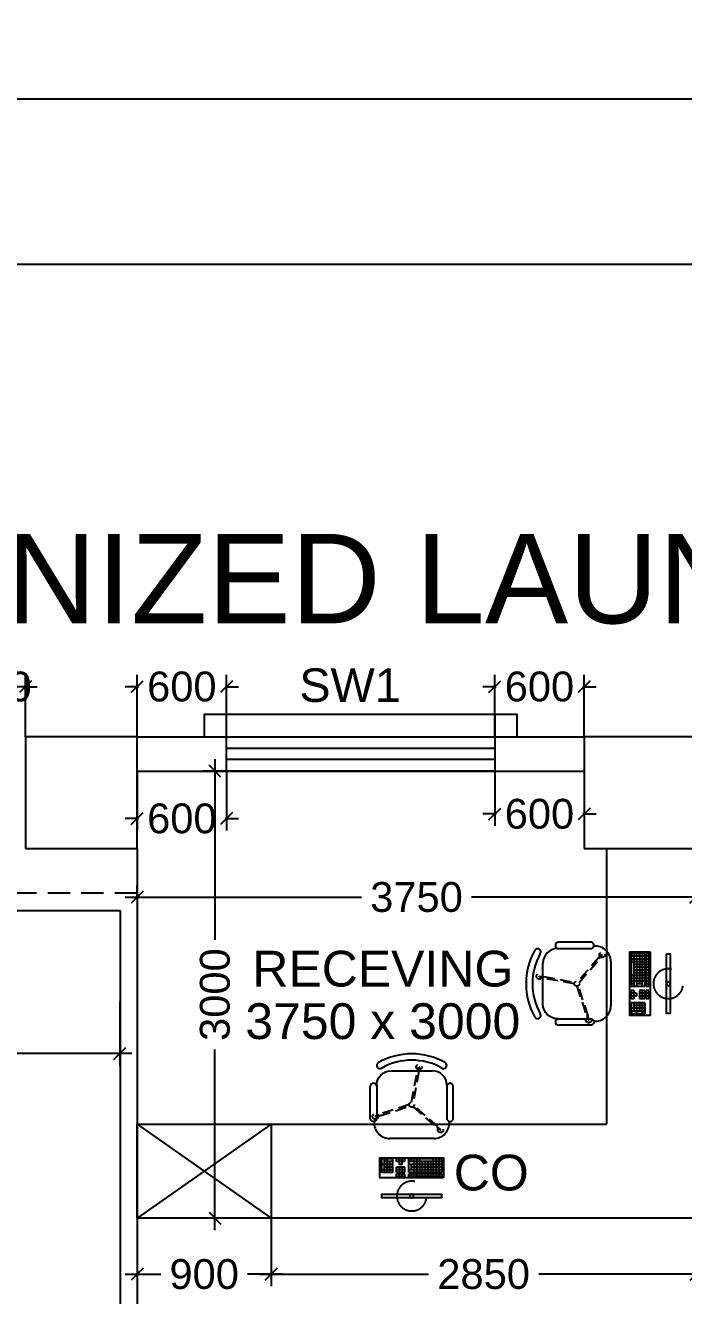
# Model space of a CAD drawing. Extents: x 6345096 to 6738923, y -6490958 to -6305885.
# Drawn here: x 6538289 to 6542707, y -6340765 to -6332241 of the extents above; entities that cross this region are included whole.
import ezdxf
from ezdxf.enums import TextEntityAlignment as Align

# ---------------------------------------------------------------- set-up
doc = ezdxf.new("R2010")
doc.units = 0
doc.header["$LTSCALE"] = 600
doc.header["$MEASUREMENT"] = 0
doc.header["$PDMODE"] = 35
for name, pattern in [('HIDDEN', [0.375, 0.25, -0.125]), ('HIDDEN2', [0.1875, 0.125, -0.0625]), ('X-IPD_Typ_room$0$HIDDENX2', [0.75, 0.5, -0.25])]:
    doc.linetypes.add(name, pattern=pattern)
doc.layers.get('0').update_dxf_attribs({"linetype": 'CONTINUOUS'})
doc.layers.get('Defpoints').update_dxf_attribs({"linetype": 'CONTINUOUS'})
for name, color, linetype in [('A-FURN-MOVE', 54, 'CONTINUOUS'), ('chajja', 7, 'CONTINUOUS'), ('Counter', 7, 'CONTINUOUS'), ('DIM', 8, 'CONTINUOUS'), ('DIM-TEXT', 8, 'CONTINUOUS'), ('Ele Proje.', 7, 'CONTINUOUS'), ('HS', 251, 'CONTINUOUS'), ('joinery', 7, 'CONTINUOUS'), ('LA-column', 3, 'CONTINUOUS'), ('Room Dim', 1, 'CONTINUOUS'), ('TEXT', 6, 'CONTINUOUS'), ('Walls', 7, 'CONTINUOUS'), ('WIN', 151, 'CONTINUOUS'), ('Working Dim', 5, 'CONTINUOUS')]:
    doc.layers.add(name, color=color, linetype=linetype)
doc.styles.add('ari', font='arial.ttf')
doc.styles.add('ARIAL', font='arial.ttf')
doc.styles.add('RT', font='romant.shx')
doc.styles.get("Standard").update_dxf_attribs({"font": 'romans.shx'})
doc.dimstyles.new('int. dim', dxfattribs={"dimtxt": 200, "dimasz": 80, "dimexe": 80, "dimexo": 0, "dimgap": 70, "dimtad": 0, "dimdec": 0, "dimzin": 12, "dimdsep": 46, "dimtxsty": 'ari', "dimblk": 'OBLIQUE', "dimcen": 2, "dimdle": 80, "dimclrd": 256, "dimclre": 256, "dimclrt": 6, "dimadec": 0, "dimazin": 0, "dimtfac": 1, "dimtdec": 0, "dimtix": 1, "dimtmove": 2, "dimatfit": 3, "dimfxl": 1, "dimtolj": 1, "dimtzin": 0, "dimlwd": -1, "dimlwe": -1, "dimarcsym": 0})
doc.dimstyles.new('STANDARD$0', dxfattribs={"dimscale": 0, "dimtxt": 150, "dimasz": 125, "dimexe": 0.75, "dimexo": 1, "dimgap": 25, "dimtad": 1, "dimdec": 0, "dimdsep": 46, "dimtxsty": 'Standard', "dimblk1": 'DOT', "dimblk2": 'DOT', "dimsah": 1, "dimcen": 2.5, "dimclrd": 1, "dimclre": 1, "dimclrt": 3, "dimadec": 0, "dimazin": 0, "dimtfac": 1, "dimtdec": 0, "dimtmove": 0, "dimatfit": 3, "dimldrblk": 'DOT', "dimfxl": 1, "dimtolj": 1, "dimtzin": 0, "dimarcsym": 0})
doc.dimstyles.new('TEXT', dxfattribs={"dimscale": 0, "dimtxt": 600, "dimasz": 300, "dimexe": 300, "dimexo": 30, "dimgap": 50, "dimtad": 0, "dimdec": 0, "dimzin": 0, "dimdsep": 46, "dimtxsty": 'RT', "dimblk": 'OBLIQUE', "dimcen": 0.09, "dimdle": 300, "dimclrd": 256, "dimclre": 256, "dimclrt": 170, "dimadec": 0, "dimazin": 0, "dimtfac": 1, "dimtdec": 0, "dimtofl": 0, "dimtmove": 2, "dimatfit": 3, "dimfxl": 1, "dimfrac": 2, "dimtolj": 1, "dimtzin": 0, "dimlwd": -1, "dimlwe": -1, "dimarcsym": 0})

# ---------------------------------------------------------------- blocks, each defined once
blk = doc.blocks.new('_Oblique')
at = {"color": 0, "linetype": 'ByBlock', "lineweight": -2}
blk.add_line((-0.5, -0.5), (0.5, 0.5), dxfattribs=at)
blk = doc.blocks.new('*D272')
at = {"layer": 'Defpoints', "color": 0, "linetype": 'Continuous', "transparency": 16777216}
for p in [(6531899.4, -6335958), (6531899.4, -6337015.4, 0.8), (6548146.9, -6337015.4, 0.8)]:
    blk.add_point(p, dxfattribs=at)
at = {"layer": 'DIM-TEXT', "transparency": 16777216}
for p, q in [((6531899.4, -6337015.4), (6531899.4, -6335658)), ((6548146.9, -6337015.4), (6548146.9, -6335658)), ((6531599.4, -6335958), (6535117.5, -6335958)), ((6548446.9, -6335958), (6544928.8, -6335958))]:
    blk.add_line(p, q, dxfattribs=at)
at = {"layer": 'DIM-TEXT', "linetype": 'Continuous', "transparency": 16777216, "xscale": 300, "yscale": 300, "zscale": 300, "rotation": 180}
blk.add_blockref('_Oblique', (6531899.4, -6335958), dxfattribs=at)
at = {"layer": 'DIM-TEXT', "linetype": 'Continuous', "transparency": 16777216, "xscale": 300, "yscale": 300, "zscale": 300}
blk.add_blockref('_Oblique', (6548146.9, -6335958), dxfattribs=at)
at = {"layer": 'DIM-TEXT', "color": 170, "linetype": 'Continuous', "transparency": 16777216, "insert": (6540023.2, -6335958), "char_height": 750, "attachment_point": 5, "style": 'ari'}
blk.add_mtext('\\A1;{\\H0.8x;MECHANIZED LAUNDRY}', dxfattribs=at)
blk = doc.blocks.new('*D387')
at = {"layer": 'Defpoints', "color": 0, "transparency": 16777216}
for p in [(6541439.4, -6336679), (6541439.4, -6337015.4, 47.4), (6542039.4, -6337015.4, 42.2)]:
    blk.add_point(p, dxfattribs=at)
at = {"layer": 'Working Dim', "transparency": 16777216}
for p, q in [((6541439.4, -6337015.4), (6541439.4, -6336599)), ((6542039.4, -6337015.4), (6542039.4, -6336599)), ((6541439.4, -6336679), (6541359.4, -6336679)), ((6541439.4, -6336679), (6541448.3, -6336679)), ((6542039.4, -6336679), (6542030.6, -6336679)), ((6542039.4, -6336679), (6542119.4, -6336679))]:
    blk.add_line(p, q, dxfattribs=at)
at = {"layer": 'Working Dim', "transparency": 16777216, "xscale": 80, "yscale": 80, "zscale": 80}
blk.add_blockref('_Oblique', (6541439.4, -6336679), dxfattribs=at)
at = {"layer": 'Working Dim', "transparency": 16777216, "xscale": 80, "yscale": 80, "zscale": 80, "rotation": 180}
blk.add_blockref('_Oblique', (6542039.4, -6336679), dxfattribs=at)
at = {"layer": 'Working Dim', "color": 6, "transparency": 16777216, "insert": (6541739.4, -6336679), "char_height": 200, "attachment_point": 5, "style": 'ari'}
blk.add_mtext('\\A1;600', dxfattribs=at)
blk = doc.blocks.new('*D388')
at = {"layer": 'Defpoints', "color": 0, "transparency": 16777216}
for p in [(6537909.4, -6336679), (6537909.4, -6337015.4, 47.4), (6538289.4, -6337015.4, 42.2)]:
    blk.add_point(p, dxfattribs=at)
at = {"layer": 'Working Dim', "transparency": 16777216}
for p, q in [((6537909.4, -6337015.4), (6537909.4, -6336599)), ((6538289.4, -6337015.4), (6538289.4, -6336599)), ((6537909.4, -6336679), (6537829.4, -6336679)), ((6538289.4, -6336679), (6537909.4, -6336679)), ((6538289.4, -6336679), (6538369.4, -6336679))]:
    blk.add_line(p, q, dxfattribs=at)
at = {"layer": 'Working Dim', "transparency": 16777216, "xscale": 80, "yscale": 80, "zscale": 80}
blk.add_blockref('_Oblique', (6537909.4, -6336679), dxfattribs=at)
at = {"layer": 'Working Dim', "transparency": 16777216, "xscale": 80, "yscale": 80, "zscale": 80, "rotation": 180}
blk.add_blockref('_Oblique', (6538289.4, -6336679), dxfattribs=at)
at = {"layer": 'Working Dim', "color": 6, "transparency": 16777216, "insert": (6538099.4, -6336679), "char_height": 200, "attachment_point": 5, "style": 'ari'}
blk.add_mtext('\\A1;380', dxfattribs=at)
blk = doc.blocks.new('*D410')
at = {"layer": 'Defpoints', "color": 0, "transparency": 16777216}
for p in [(6541439.4, -6337245.4, 47.4), (6542039.4, -6337245.4, 47.4), (6541439.4, -6337533.2)]:
    blk.add_point(p, dxfattribs=at)
at = {"layer": 'Working Dim', "transparency": 16777216}
for p, q in [((6541439.4, -6337245.4), (6541439.4, -6337613.2)), ((6542039.4, -6337245.4), (6542039.4, -6337613.2)), ((6541439.4, -6337533.2), (6541359.4, -6337533.2)), ((6541439.4, -6337533.2), (6541448.3, -6337533.2)), ((6542039.4, -6337533.2), (6542030.6, -6337533.2)), ((6542039.4, -6337533.2), (6542119.4, -6337533.2))]:
    blk.add_line(p, q, dxfattribs=at)
at = {"layer": 'Working Dim', "transparency": 16777216, "xscale": 80, "yscale": 80, "zscale": 80}
blk.add_blockref('_Oblique', (6541439.4, -6337533.2), dxfattribs=at)
at = {"layer": 'Working Dim', "transparency": 16777216, "xscale": 80, "yscale": 80, "zscale": 80, "rotation": 180}
blk.add_blockref('_Oblique', (6542039.4, -6337533.2), dxfattribs=at)
at = {"layer": 'Working Dim', "color": 6, "transparency": 16777216, "insert": (6541739.4, -6337533.2), "char_height": 200, "attachment_point": 5, "style": 'ari'}
blk.add_mtext('\\A1;600', dxfattribs=at)
blk = doc.blocks.new('*D411')
at = {"layer": 'Defpoints', "color": 0, "transparency": 16777216}
for p in [(6539039.4, -6337245.4, 47.4), (6539639.4, -6337245.4, 47.4), (6539039.4, -6337564.2)]:
    blk.add_point(p, dxfattribs=at)
at = {"layer": 'Working Dim', "transparency": 16777216}
for p, q in [((6539039.4, -6337245.4), (6539039.4, -6337644.2)), ((6539639.4, -6337245.4), (6539639.4, -6337644.2)), ((6539039.4, -6337564.2), (6538959.4, -6337564.2)), ((6539039.4, -6337564.2), (6539048.3, -6337564.2)), ((6539639.4, -6337564.2), (6539630.6, -6337564.2)), ((6539639.4, -6337564.2), (6539719.4, -6337564.2))]:
    blk.add_line(p, q, dxfattribs=at)
at = {"layer": 'Working Dim', "transparency": 16777216, "xscale": 80, "yscale": 80, "zscale": 80}
blk.add_blockref('_Oblique', (6539039.4, -6337564.2), dxfattribs=at)
at = {"layer": 'Working Dim', "transparency": 16777216, "xscale": 80, "yscale": 80, "zscale": 80, "rotation": 180}
blk.add_blockref('_Oblique', (6539639.4, -6337564.2), dxfattribs=at)
at = {"layer": 'Working Dim', "color": 6, "transparency": 16777216, "insert": (6539339.4, -6337564.2), "char_height": 200, "attachment_point": 5, "style": 'ari'}
blk.add_mtext('\\A1;600', dxfattribs=at)
blk = doc.blocks.new('*D464')
at = {"layer": 'Defpoints', "color": 0, "transparency": 16777216}
for p in [(6651939.1, -6332733.4), (6531899.4, -6337015.4, 5.1), (6651939.1, -6337165.5, 1)]:
    blk.add_point(p, dxfattribs=at)
at = {"layer": 'DIM', "color": 8, "transparency": 16777216}
for p, q in [((6531899.4, -6337015.4), (6531899.4, -6332433.4)), ((6651939.1, -6337165.5), (6651939.1, -6332433.4)), ((6531599.4, -6332733.4), (6589970.3, -6332733.4)), ((6652239.1, -6332733.4), (6593868.1, -6332733.4))]:
    blk.add_line(p, q, dxfattribs=at)
at = {"layer": 'DIM', "color": 8, "transparency": 16777216, "xscale": 300, "yscale": 300, "zscale": 300, "rotation": 180}
blk.add_blockref('_Oblique', (6531899.4, -6332733.4), dxfattribs=at)
at = {"layer": 'DIM', "color": 8, "transparency": 16777216, "xscale": 300, "yscale": 300, "zscale": 300}
blk.add_blockref('_Oblique', (6651939.1, -6332733.4), dxfattribs=at)
at = {"layer": 'DIM', "color": 7, "transparency": 16777216, "insert": (6591919.2, -6332733.4), "char_height": 750, "attachment_point": 5, "style": 'ari'}
blk.add_mtext('\\A1;120.04m', dxfattribs=at)
blk = doc.blocks.new('*D465')
at = {"layer": 'Defpoints', "color": 0, "transparency": 16777216}
for p in [(6572959.5, -6333844.6), (6531899.4, -6337015.4, 5.1), (6572959.5, -6337152.6, -3)]:
    blk.add_point(p, dxfattribs=at)
at = {"layer": 'DIM', "color": 8, "transparency": 16777216}
for p, q in [((6531899.4, -6337015.4), (6531899.4, -6333544.6)), ((6572959.5, -6337152.6), (6572959.5, -6333544.6)), ((6531599.4, -6333844.6), (6550721.5, -6333844.6)), ((6573259.5, -6333844.6), (6554137.4, -6333844.6))]:
    blk.add_line(p, q, dxfattribs=at)
at = {"layer": 'DIM', "color": 8, "transparency": 16777216, "xscale": 300, "yscale": 300, "zscale": 300, "rotation": 180}
blk.add_blockref('_Oblique', (6531899.4, -6333844.6), dxfattribs=at)
at = {"layer": 'DIM', "color": 8, "transparency": 16777216, "xscale": 300, "yscale": 300, "zscale": 300}
blk.add_blockref('_Oblique', (6572959.5, -6333844.6), dxfattribs=at)
at = {"layer": 'DIM', "color": 7, "transparency": 16777216, "insert": (6552429.5, -6333844.6), "char_height": 750, "attachment_point": 5, "style": 'ari'}
blk.add_mtext('\\A1;41.06m', dxfattribs=at)
blk = doc.blocks.new('computer screen')
blk.add_lwpolyline([(-12.5, -200), (12.5, -200), (12.5, 200), (-12.5, 200)], close=True)
at = {"linetype": 'X-IPD_Typ_room$0$HIDDENX2'}
for radius in [100, 12.5]:
    blk.add_circle((0, 0), radius, dxfattribs=at)
blk = doc.blocks.new('Computer Keyboard')
at = {"color": 251}
for p, q in [((-202.1, 126.6), (19.7, 126.6)), ((-202.1, 126.6), (-202.1, 108.1)), ((-202.1, 108.1), (19.7, 108.1)), ((-202.1, 100), (19.7, 100)), ((-202.1, 100), (-202.1, 7.6)), ((-183.6, 126.6), (-183.6, 108.1)), ((-183.6, 100), (-183.6, 7.6)), ((-165.1, 126.6), (-165.1, 108.1)), ((-165.1, 100), (-165.1, 7.6)), ((-146.6, 126.6), (-146.6, 108.1)), ((-146.6, 100), (-146.6, 7.6)), ((-128.2, 126.6), (-128.2, 108.1)), ((-128.2, 100), (-128.2, 26.1)), ((-109.7, 126.6), (-109.7, 108.1)), ((-109.7, 100), (-109.7, 26.1)), ((-91.2, 126.6), (-91.2, 108.1)), ((-91.2, 126.6), (-91.2, 108.1)), ((-91.2, 126.6), (-91.2, 108.1)), ((-91.2, 100), (-91.2, 26.1)), ((-91.2, 100), (-91.2, 26.1)), ((-91.2, 100), (-91.2, 26.1)), ((-72.7, 126.6), (-72.7, 108.1)), ((-72.7, 126.6), (-72.7, 108.1)), ((-72.7, 100), (-72.7, 26.1)), ((-72.7, 100), (-72.7, 26.1)), ((-54.2, 126.6), (-54.2, 108.1)), ((-54.2, 100), (-54.2, 7.6)), ((-35.8, 126.6), (-35.8, 108.1)), ((-35.8, 100), (-35.8, 7.6)), ((-17.3, 126.6), (-17.3, 108.1)), ((-17.3, 100), (-17.3, 7.6)), ((1.2, 126.6), (1.2, 108.1)), ((19.7, 126.6), (19.7, 108.1)), ((19.7, 126.6), (19.7, 108.1)), ((19.7, 100), (19.7, 7.6)), ((19.7, 100), (19.7, 7.6)), ((46.1, 126.6), (46.1, 108.1)), ((46.1, 126.6), (101.5, 126.6)), ((46.1, 108.1), (101.5, 108.1)), ((46.1, 100), (101.5, 100)), ((46.1, 100), (46.1, 63)), ((64.6, 126.6), (64.6, 108.1)), ((64.6, 100), (64.6, 63)), ((83, 126.6), (83, 108.1)), ((83, 100), (83, 63)), ((101.5, 126.6), (101.5, 108.1)), ((101.5, 100), (101.5, 63)), ((101.5, 100), (101.5, 63)), ((127.9, 100), (127.9, 7.6)), ((127.9, 100), (201.8, 100)), ((146.4, 100), (146.4, 26.1)), ((164.9, 100), (164.9, 7.6)), ((183.4, 100), (183.4, 7.6)), ((201.8, 100), (201.8, 7.6)), ((-202.1, 81.5), (19.7, 81.5)), ((-202.1, 63), (1.2, 63)), ((-202.1, 44.6), (19.7, 44.6)), ((-202.1, 26.1), (19.7, 26.1)), ((-202.1, 7.6), (19.7, 7.6)), ((1.2, 81.5), (1.2, 44.6)), ((1.2, 26.1), (1.2, 7.6)), ((46.1, 81.5), (101.5, 81.5)), ((46.1, 63), (101.5, 63)), ((46.1, 26.1), (101.5, 26.1)), ((46.1, 26.1), (46.1, 7.6)), ((46.1, 7.6), (101.5, 7.6)), ((64.6, 44.6), (83, 44.6)), ((64.6, 44.6), (64.6, 7.6)), ((83, 44.6), (83, 7.6)), ((101.5, 26.1), (101.5, 7.6)), ((101.5, 26.1), (101.5, 7.6)), ((127.9, 81.5), (201.8, 81.5)), ((127.9, 63), (183.4, 63)), ((127.9, 44.6), (201.8, 44.6)), ((127.9, 26.1), (183.4, 26.1)), ((127.9, 7.6), (201.8, 7.6))]:
    blk.add_line(p, q, dxfattribs=at)
blk.add_lwpolyline([(-213.8, 135.4), (213.8, 135.4), (213.8, 0), (-213.8, 0)], close=True)
blk = doc.blocks.new('Chair swivel')
for p, q in [((-135.3, 278.2), (-350.1, 278.2)), ((-357.6, 235.3), (-135.3, 235.3)), ((-454.9, -138), (-454.9, 138)), ((0, 147.5), (0, -147.5)), ((-357.6, -235.3), (-135.3, -235.3)), ((-135.3, -278.2), (-350.1, -278.2))]:
    blk.add_line(p, q)
at = {"color": 251, "linetype": 'HIDDEN2'}
for p, q in [((-72.8, 168.2), (-80.8, 175.2)), ((-59.6, 195.2), (-78.6, 173.3)), ((-75, 170.1), (-56, 192.1)), ((-56, 192.1), (-59.6, 195.2)), ((-480.7, 46.6), (-479.7, 51.4)), ((-452.2, 41), (-480.7, 46.6)), ((-479.7, 51.4), (-451.3, 45.7)), ((-452.8, 38.1), (-450.7, 48.5)), ((-159.3, -218.1), (-150.2, -245.6)), ((-145.6, -244.1), (-154.7, -216.6)), ((-150.2, -245.6), (-145.6, -244.1))]:
    blk.add_line(p, q, dxfattribs=at)
for points in [[(-212.7, 8.7), (-72.8, 168.2), (-80.8, 175.2), (-220.7, 15.7)], [(-244.4, -2.1), (-452.8, 38.1), (-450.7, 48.5), (-242.4, 8.3)], [(-227.5, -17.1), (-162, -219), (-151.9, -215.6), (-217.4, -13.8)]]:
    blk.add_lwpolyline(points, dxfattribs=at)
for centre, radius in [((-58.2, 193.3), 18.5), ((-479.7, 48.9), 18.5), ((-227.5, 0), 17.1), ((-148, -244.3), 18.5)]:
    blk.add_circle(centre, radius, dxfattribs=at)
for centre, radius, start, end in [((-350.1, 256.8), 21.5, 90, 270), ((-105, 147.5), 105, 0, 94.08037), ((-105, -147.5), 105, 265.91963, 0), ((-350.1, -256.8), 21.5, 90, 270)]:
    blk.add_arc(centre, radius, start, end)
for centre, major_axis, ratio, start_param, end_param in [((-135.3, 256.8), (-15.2, 15.2), 1, 2.356194, 5.497787), ((-162.9, 0), (0, 431.1), 0.941471, 1.023701, 2.117892), ((-162.9, 0), (0, 388.1), 0.934992, 1.023701, 2.117892), ((-491.2, 213.1), (-15.2, 15.2), 1, 3.379895, 6.521488), ((-357.6, 138), (68.8, 68.8), 1, 0.785398, 2.356194), ((-491.2, -213.1), (15.2, 15.2), 1, 2.90329, 6.044883)]:
    blk.add_ellipse(centre, major_axis=major_axis, ratio=ratio, start_param=start_param, end_param=end_param)
at = {"extrusion": (0, 0, -1)}
for centre, major_axis, start_param, end_param in [((-357.6, -138), (68.8, -68.8), 0.785398, 2.356194), ((-135.3, -256.8), (-15.2, -15.2), 2.356194, 5.497787)]:
    blk.add_ellipse(centre, major_axis=major_axis, ratio=1, start_param=start_param, end_param=end_param, dxfattribs=at)
blk = doc.blocks.new('Chair PC set')
at = {"xscale": -1, "rotation": 180}
blk.add_blockref('Chair swivel', (-64.4, 0), dxfattribs=at)
at = {"extrusion": (0, 0, -1), "zscale": -1, "rotation": 89.99999999999999}
blk.add_blockref('Computer Keyboard', (-64.4, 0), dxfattribs=at)
at = {"extrusion": (0, 0, -1), "xscale": -1, "zscale": -1}
blk.add_blockref('computer screen', (-321.8, 0), dxfattribs=at)
blk = doc.blocks.new('*D2122')
at = {"layer": 'Defpoints', "color": 0, "transparency": 16777216}
for p in [(6539039.4, -6338091.7, 3519), (6542789.4, -6338091.7, -25742.7), (6542789.4, -6338091.7)]:
    blk.add_point(p, dxfattribs=at)
at = {"layer": 'Working Dim', "transparency": 16777216}
for p, q in [((6539039.4, -6338091.7), (6539039.4, -6338011.7)), ((6542789.4, -6338091.7), (6542789.4, -6338011.7)), ((6538959.4, -6338091.7), (6540546.2, -6338091.7)), ((6542869.4, -6338091.7), (6541282.6, -6338091.7))]:
    blk.add_line(p, q, dxfattribs=at)
at = {"layer": 'Working Dim', "transparency": 16777216, "xscale": 80, "yscale": 80, "zscale": 80, "rotation": 180}
blk.add_blockref('_Oblique', (6539039.4, -6338091.7), dxfattribs=at)
at = {"layer": 'Working Dim', "transparency": 16777216, "xscale": 80, "yscale": 80, "zscale": 80}
blk.add_blockref('_Oblique', (6542789.4, -6338091.7), dxfattribs=at)
at = {"layer": 'Working Dim', "color": 6, "transparency": 16777216, "insert": (6540914.4, -6338091.7), "char_height": 200, "attachment_point": 5, "style": 'ari'}
blk.add_mtext('\\A1;3750', dxfattribs=at)
blk = doc.blocks.new('*D2123')
at = {"layer": 'Defpoints', "color": 0, "transparency": 16777216}
for p in [(6539887.1, -6337245.4, 5.1), (6539561.7, -6340245.4), (6539887.1, -6340245.4)]:
    blk.add_point(p, dxfattribs=at)
at = {"layer": 'Working Dim', "transparency": 16777216}
for p, q in [((6539887.1, -6337245.4), (6539481.7, -6337245.4)), ((6539561.7, -6337165.4), (6539561.7, -6338377.2)), ((6539561.7, -6340325.4), (6539561.7, -6339113.6)), ((6539887.1, -6340245.4), (6539481.7, -6340245.4))]:
    blk.add_line(p, q, dxfattribs=at)
at = {"layer": 'Working Dim', "transparency": 16777216, "xscale": 80, "yscale": 80, "zscale": 80}
for p, rotation in [((6539561.7, -6337245.4), 90), ((6539561.7, -6340245.4), 270)]:
    blk.add_blockref('_Oblique', p, dxfattribs=dict(at, rotation=rotation))
at = {"layer": 'Working Dim', "color": 6, "transparency": 16777216, "insert": (6539561.7, -6338745.4), "char_height": 200, "attachment_point": 5, "rotation": 90, "style": 'ari'}
blk.add_mtext('\\A1;3000', dxfattribs=at)
blk = doc.blocks.new('*D2124')
at = {"layer": 'Defpoints', "color": 0, "transparency": 16777216}
for p in [(6534063.5, -6338792.4), (6538923.4, -6338792.4), (6538923.4, -6339141.5)]:
    blk.add_point(p, dxfattribs=at)
at = {"layer": 'Working Dim', "transparency": 16777216}
for p, q in [((6534063.5, -6338792.4), (6534063.5, -6339221.5)), ((6538923.4, -6338792.4), (6538923.4, -6339221.5)), ((6533983.5, -6339141.5), (6536121.1, -6339141.5)), ((6539003.4, -6339141.5), (6536865.7, -6339141.5))]:
    blk.add_line(p, q, dxfattribs=at)
at = {"layer": 'Working Dim', "transparency": 16777216, "xscale": 80, "yscale": 80, "zscale": 80, "rotation": 180}
blk.add_blockref('_Oblique', (6534063.5, -6339141.5), dxfattribs=at)
at = {"layer": 'Working Dim', "transparency": 16777216, "xscale": 80, "yscale": 80, "zscale": 80}
blk.add_blockref('_Oblique', (6538923.4, -6339141.5), dxfattribs=at)
at = {"layer": 'Working Dim', "color": 6, "transparency": 16777216, "insert": (6536493.4, -6339141.5), "char_height": 200, "attachment_point": 5, "style": 'ari'}
blk.add_mtext('\\A1;4860', dxfattribs=at)
blk = doc.blocks.new('*D2126')
at = {"layer": 'Defpoints', "color": 0, "transparency": 16777216}
for p in [(6539039.4, -6340245.4), (6539939.4, -6340245.4), (6539039.4, -6340622.1)]:
    blk.add_point(p, dxfattribs=at)
at = {"layer": 'Working Dim', "transparency": 16777216}
for p, q in [((6539039.4, -6340245.4), (6539039.4, -6340702.1)), ((6539939.4, -6340245.4), (6539939.4, -6340702.1)), ((6538959.4, -6340622.1), (6539198.8, -6340622.1)), ((6540019.4, -6340622.1), (6539780, -6340622.1))]:
    blk.add_line(p, q, dxfattribs=at)
at = {"layer": 'Working Dim', "transparency": 16777216, "xscale": 80, "yscale": 80, "zscale": 80, "rotation": 180}
blk.add_blockref('_Oblique', (6539039.4, -6340622.1), dxfattribs=at)
at = {"layer": 'Working Dim', "transparency": 16777216, "xscale": 80, "yscale": 80, "zscale": 80}
blk.add_blockref('_Oblique', (6539939.4, -6340622.1), dxfattribs=at)
at = {"layer": 'Working Dim', "color": 6, "transparency": 16777216, "insert": (6539489.4, -6340622.1), "char_height": 200, "attachment_point": 5, "style": 'ari'}
blk.add_mtext('\\A1;900', dxfattribs=at)
blk = doc.blocks.new('*D2127')
at = {"layer": 'Defpoints', "color": 0, "transparency": 16777216}
for p in [(6539639.4, -6336679), (6539039.4, -6337015.4, 42.2), (6539639.4, -6337015.4, 47.4)]:
    blk.add_point(p, dxfattribs=at)
at = {"layer": 'Working Dim', "transparency": 16777216}
for p, q in [((6539039.4, -6337015.4), (6539039.4, -6336599)), ((6539639.4, -6337015.4), (6539639.4, -6336599)), ((6539039.4, -6336679), (6538959.4, -6336679)), ((6539039.4, -6336679), (6539048.3, -6336679)), ((6539639.4, -6336679), (6539630.6, -6336679)), ((6539639.4, -6336679), (6539719.4, -6336679))]:
    blk.add_line(p, q, dxfattribs=at)
at = {"layer": 'Working Dim', "transparency": 16777216, "xscale": 80, "yscale": 80, "zscale": 80}
blk.add_blockref('_Oblique', (6539039.4, -6336679), dxfattribs=at)
at = {"layer": 'Working Dim', "transparency": 16777216, "xscale": 80, "yscale": 80, "zscale": 80, "rotation": 180}
blk.add_blockref('_Oblique', (6539639.4, -6336679), dxfattribs=at)
at = {"layer": 'Working Dim', "color": 6, "transparency": 16777216, "insert": (6539339.4, -6336679), "char_height": 200, "attachment_point": 5, "style": 'ari'}
blk.add_mtext('\\A1;600', dxfattribs=at)
blk = doc.blocks.new('A$C2CD672AE')
at = {"layer": 'Ele Proje.', "color": 8, "linetype": 'HIDDEN', "elevation": 5.1}
for points in [[(9320.1, 119408.5), (9320.1, 119558.5), (9170.1, 119558.5), (9170.1, 119408.5)], [(11270.1, 119408.5), (11270.1, 119558.5), (11120.1, 119558.5), (11120.1, 119408.5)]]:
    blk.add_lwpolyline(points, dxfattribs=at)
at = {"layer": 'Walls', "color": 8, "linetype": 'HIDDEN'}
for p, q in [((8720, 119408.5), (11720, 119408.5)), ((8720, 119178.5), (11720, 119178.5)), ((8720.1, 118658.5), (8720.1, 118358.5)), ((8720.1, 118358.5), (3760, 118358.5))]:
    blk.add_line(p, q, dxfattribs=at)
blk = doc.blocks.new('*D2491')
at = {"layer": 'Defpoints', "color": 0, "transparency": 16777216}
for p in [(6539939.4, -6340245.4), (6542790.4, -6340245.4), (6542790.4, -6340622.1)]:
    blk.add_point(p, dxfattribs=at)
at = {"layer": 'Working Dim', "transparency": 16777216}
for p, q in [((6539939.4, -6340245.4), (6539939.4, -6340702.1)), ((6542790.4, -6340245.4), (6542790.4, -6340702.1)), ((6539859.4, -6340622.1), (6540994.9, -6340622.1)), ((6542870.4, -6340622.1), (6541734.9, -6340622.1))]:
    blk.add_line(p, q, dxfattribs=at)
at = {"layer": 'Working Dim', "transparency": 16777216, "xscale": 80, "yscale": 80, "zscale": 80, "rotation": 180}
blk.add_blockref('_Oblique', (6539939.4, -6340622.1), dxfattribs=at)
at = {"layer": 'Working Dim', "transparency": 16777216, "xscale": 80, "yscale": 80, "zscale": 80}
blk.add_blockref('_Oblique', (6542790.4, -6340622.1), dxfattribs=at)
at = {"layer": 'Working Dim', "color": 6, "transparency": 16777216, "insert": (6541364.9, -6340622.1), "char_height": 200, "attachment_point": 5, "style": 'ari'}
blk.add_mtext('\\A1;2850', dxfattribs=at)

msp = doc.modelspace()

# ---------------------------------------------------------------- linework, layer by layer
at = {"layer": 'chajja', "color": 8}
msp.add_line((6541439.435, -6336865.366), (6539639.435, -6336865.366), dxfattribs=at)
at = {"layer": 'Counter', "linetype": 'Continuous'}
msp.add_line((6542189.388, -6337765.457), (6542189.388, -6339615.104, -0.226), dxfattribs=at)
at = {"layer": 'Counter', "color": 8, "linetype": 'Continuous'}
for p, q in [((6539039.388, -6339615.104), (6539939.388, -6340245.387)), ((6539939.388, -6339615.104), (6539039.388, -6340245.387))]:
    msp.add_line(p, q, dxfattribs=at)
msp.add_lwpolyline([(6539039.388, -6339615.104), (6539939.388, -6339615.104), (6539939.388, -6340245.387), (6539039.388, -6340245.387)], close=True, dxfattribs=at)
at = {"layer": 'Counter', "linetype": 'Continuous', "elevation": 0}
for points in [[(6539939.388, -6339615.104), (6542189.388, -6339615.104)], [(6542789.388, -6340245.387), (6539939.388, -6340245.387)]]:
    msp.add_lwpolyline(points, dxfattribs=at)
at = {"layer": 'Ele Proje.', "elevation": 5.131}
for points in [[(6539639.435, -6337015.388), (6539639.435, -6336865.388), (6539489.435, -6336865.388), (6539489.435, -6337015.388)], [(6541589.435, -6337015.366), (6541589.435, -6336865.366), (6541439.435, -6336865.366), (6541439.435, -6337015.366)]]:
    msp.add_lwpolyline(points, dxfattribs=at)
at = {"layer": 'LA-column', "color": 2}
for points in [[(6538289.388, -6337765.366), (6539039.388, -6337765.366), (6539039.388, -6337015.366), (6538289.388, -6337015.366)], [(6542039.388, -6337765.366), (6542789.388, -6337765.366), (6542789.388, -6337015.366), (6542039.388, -6337015.366)]]:
    msp.add_lwpolyline(points, close=True, dxfattribs=at)
at = {"layer": 'Walls', "linetype": 'Continuous'}
for p, q in [((6539039.388, -6337015.387), (6542039.388, -6337015.387)), ((6539039.388, -6337245.387), (6542039.388, -6337245.387))]:
    msp.add_line(p, q, dxfattribs=at)
at = {"layer": 'Walls'}
for p, q in [((6542189.388, -6337765.457), (6542790.388, -6337765.457)), ((6534062.455, -6338180.365), (6538924.388, -6338180.365))]:
    msp.add_line(p, q, dxfattribs=at)
for points in [[(6539039.388, -6337765.366), (6539039.388, -6342170.374)], [(6538924.388, -6338180.365), (6538924.388, -6342055.374)]]:
    msp.add_lwpolyline(points, dxfattribs=at)
at = {"layer": 'WIN', "linetype": 'Continuous', "elevation": 5.131}
for points in [[(6541439.435, -6337015.388), (6541439.435, -6337245.388), (6539639.435, -6337245.388), (6539639.435, -6337015.388)], [(6541439.435, -6337092.388), (6541439.435, -6337168.388), (6539639.435, -6337168.388), (6539639.435, -6337092.388)]]:
    msp.add_lwpolyline(points, close=True, dxfattribs=at)

# ---------------------------------------------------------------- block references
at = {"layer": 'A-FURN-MOVE', "xscale": -1}
for p, rotation in [((6542282.356, -6338672.094, -25737.548), 180), ((6540882.439, -6339775.854), 90)]:
    msp.add_blockref('Chair PC set', p, dxfattribs=dict(at, rotation=rotation))
at = {"layer": 'HS'}
msp.add_blockref('A$C2CD672AE', (6530319.294, -6456423.902, 8.17), dxfattribs=at)

# ---------------------------------------------------------------- texts
at = {"layer": 'Counter', "color": 10, "style": 'ARIAL'}
msp.add_text('CO', height=240, dxfattribs=at).set_placement((6541164.45, -6340059.799, 25742.315))
at = {"layer": 'joinery', "style": 'ari'}
msp.add_text('SW1', height=225, dxfattribs=at).set_placement((6540468.517, -6336781.103, 5.131), align=Align.CENTER)
at = {"layer": 'Room Dim', "style": 'ari'}
msp.add_text('3750 x 3000', height=240, dxfattribs=at).set_placement((6540688.056, -6339043.618, -25737.41), align=Align.CENTER)
at = {"layer": 'TEXT', "color": 7, "style": 'ari'}
msp.add_text('RECEVING', height=240, dxfattribs=at).set_placement((6540688.056, -6338691.355, -25737.41), align=Align.CENTER)

# ---------------------------------------------------------------- dimensions: what is measured, and where the dimension line sits
at = {"layer": 'DIM'}
for base, p2, picture, middle in [((6651939.059, -6332733.427), (6651939.059, -6337165.48, 1.031), '*D464', (6591919.224, -6332733.427)), ((6572959.528, -6333844.636), (6572959.528, -6337152.582, -2.972), '*D465', (6552429.458, -6333844.636))]:
    dim = msp.add_linear_dim(base=base, p1=(6531899.389, -6337015.366, 5.131), p2=p2, dimstyle='STANDARD$0', override={"dimscale": 1, "dimtxt": 750, "dimasz": 300, "dimexe": 300, "dimexo": 0, "dimgap": 1, "dimtad": 0, "dimdec": 2, "dimlfac": 0.001, "dimzin": 0, "dimpost": 'm', "dimtxsty": 'ari', "dimblk1": 'Oblique', "dimblk2": 'Oblique', "dimcen": 0, "dimdle": 300, "dimclrd": 8, "dimclre": 8, "dimclrt": 7, "dimadec": 2, "dimtdec": 2, "dimtmove": 2, "dimfxl": 0.75, "dimfrac": 1, "dimlwd": 65535, "dimlwe": 65535}, dxfattribs=at)
    dim.commit()
    dim.dimension.update_dxf_attribs({"geometry": picture, "text_midpoint": middle})
at = {"layer": 'DIM-TEXT', "linetype": 'Continuous'}
dim = msp.add_linear_dim(base=(6531899.389, -6335958.01, -0.84), p1=(6548146.936, -6337015.365), p2=(6531899.389, -6337015.366), text='{\\H0.8x;MECHANIZED LAUNDRY}', dimstyle='TEXT', override={"dimscale": 1, "dimtxt": 750, "dimexo": 0, "dimtxsty": 'ari'}, dxfattribs=at)
dim.commit()
dim.dimension.update_dxf_attribs({"geometry": '*D272', "text_midpoint": (6540023.162, -6335958.01, -0.84)})
at = {"layer": 'Working Dim', "color": 6}
for base, p1, p2, angle, picture, middle in [((6537909.388, -6336679.042, -42.231), (6538289.388, -6337015.388), (6537909.388, -6337015.388, 5.131), 180, '*D388', (6538099.388, -6336679.042, -42.231)), ((6541439.435, -6336679.042, -42.231), (6542039.388, -6337015.387), (6541439.435, -6337015.366, 5.131), 180, '*D387', (6541739.412, -6336679.042, -42.231)), ((6539039.388, -6337564.241, -42.231), (6539639.435, -6337245.388, 5.131), (6539039.388, -6337245.387, 5.131), 180, '*D411', (6539339.412, -6337564.241, -42.231)), ((6539561.657, -6340245.387), (6539887.088, -6337245.388, 5.131), (6539887.088, -6340245.387), 90, '*D2123', (6539561.657, -6338745.387)), ((6541439.435, -6337533.229, -42.231), (6542039.388, -6337245.387, 5.131), (6541439.435, -6337245.387, 5.131), 180, '*D410', (6541739.412, -6337533.229, -42.231))]:
    dim = msp.add_linear_dim(base=base, p1=p1, p2=p2, angle=angle, dimstyle='int. dim', override={"dimtxt": 200, "dimarcsym": 1}, dxfattribs=at)
    dim.commit()
    dim.dimension.update_dxf_attribs({"geometry": picture, "text_midpoint": middle})
for base, p1, p2, picture, middle in [((6539639.435, -6336679.042, -42.231), (6539039.388, -6337015.388), (6539639.435, -6337015.387, 5.131), '*D2127', (6539339.412, -6336679.042, -42.231)), ((6542789.388, -6338091.709, 5.131), (6539039.388, -6338091.709, 3524.096), (6542789.388, -6338091.709, -25737.548), '*D2122', (6540914.388, -6338091.709, 5.131)), ((6538923.388, -6339141.459), (6534063.455, -6338792.389), (6538923.388, -6338792.389), '*D2124', (6536493.422, -6339141.459)), ((6539039.388, -6340622.15), (6539939.388, -6340245.387), (6539039.388, -6340245.387), '*D2126', (6539489.388, -6340622.15))]:
    dim = msp.add_linear_dim(base=base, p1=p1, p2=p2, dimstyle='int. dim', override={"dimtxt": 200, "dimarcsym": 1}, dxfattribs=at)
    dim.commit()
    dim.dimension.update_dxf_attribs({"geometry": picture, "text_midpoint": middle})
at = {"layer": 'Working Dim'}
dim = msp.add_linear_dim(base=(6542790.388, -6340622.15), p1=(6539939.388, -6340245.387), p2=(6542790.388, -6340245.387), text='2850', dimstyle='int. dim', dxfattribs=at)
dim.commit()
dim.dimension.update_dxf_attribs({"geometry": '*D2491', "text_midpoint": (6541364.888, -6340622.15)})

doc.saveas('drawing.dxf')
